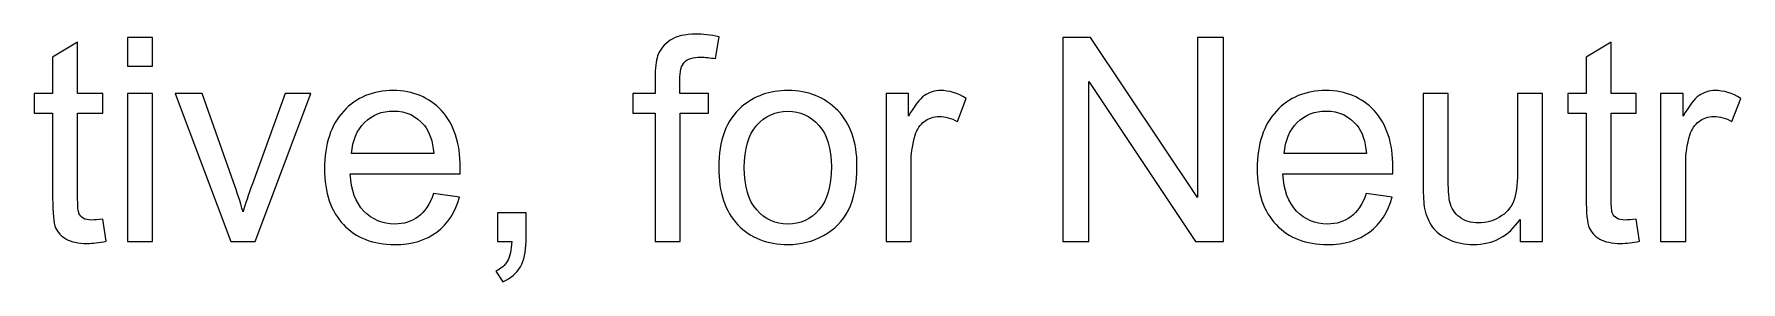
# Model space of a CAD drawing. Header units: millimetres. Extents: x 198 to 2433, y -984 to 145.
# Drawn here: x 1634.1 to 1786.5, y -64 to -41.9 of the extents above; entities that cross this region are included whole.
import ezdxf

# ---------------------------------------------------------------- set-up
doc = ezdxf.new("R2010")
doc.units = ezdxf.units.MM
doc.header["$MEASUREMENT"] = 0
doc.layers.add('Layer 1', color=7, linetype='Continuous')

msp = doc.modelspace()

# ---------------------------------------------------------------- linework, layer by layer
at = {"layer": 'Layer 1', "color": 250}
for points, knots in [([(1640.2216, -58.3733), (1640.2216, -58.3733), (1640.5264, -60.346), (1640.5264, -60.346), (1639.8999, -60.4773), (1639.3368, -60.545), (1638.8458, -60.545), (1638.0372, -60.545), (1637.4107, -60.418), (1636.9619, -60.1598), (1636.5174, -59.9015), (1636.2042, -59.5671), (1636.0221, -59.148), (1635.8401, -58.7289), (1635.7512, -57.8484), (1635.7512, -56.5064), (1635.7512, -56.5064), (1635.7512, -48.9118), (1635.7512, -48.9118), (1635.7512, -48.9118), (1634.1002, -48.9118), (1634.1002, -48.9118), (1634.1002, -48.9118), (1634.1002, -47.1846), (1634.1002, -47.1846), (1634.1002, -47.1846), (1635.7512, -47.1846), (1635.7512, -47.1846), (1635.7512, -47.1846), (1635.7512, -43.9249), (1635.7512, -43.9249), (1635.7512, -43.9249), (1637.9864, -42.583), (1637.9864, -42.583), (1637.9864, -42.583), (1637.9864, -47.1846), (1637.9864, -47.1846), (1637.9864, -47.1846), (1640.2216, -47.1846), (1640.2216, -47.1846), (1640.2216, -47.1846), (1640.2216, -48.9118), (1640.2216, -48.9118), (1640.2216, -48.9118), (1637.9864, -48.9118), (1637.9864, -48.9118), (1637.9864, -48.9118), (1637.9864, -56.6334), (1637.9864, -56.6334), (1637.9864, -57.2726), (1638.0245, -57.6833), (1638.1049, -57.8653), (1638.1811, -58.0473), (1638.3081, -58.1913), (1638.4859, -58.3013), (1638.6637, -58.4072), (1638.9177, -58.4622), (1639.2479, -58.4622), (1639.4935, -58.4622), (1639.8194, -58.4326), (1640.2216, -58.3733)], [0, 0, 0, 0, 0.05, 0.05, 0.05, 0.1, 0.1, 0.1, 0.15, 0.15, 0.15, 0.2, 0.2, 0.2, 0.25, 0.25, 0.25, 0.3, 0.3, 0.3, 0.35, 0.35, 0.35, 0.4, 0.4, 0.4, 0.45, 0.45, 0.45, 0.5, 0.5, 0.5, 0.55, 0.55, 0.55, 0.6, 0.6, 0.6, 0.65, 0.65, 0.65, 0.7, 0.7, 0.7, 0.75, 0.75, 0.75, 0.8, 0.8, 0.8, 0.85, 0.85, 0.85, 0.9, 0.9, 0.9, 0.95, 0.95, 0.95, 1, 1, 1, 1]), ([(1642.4272, -44.7208), (1642.4272, -44.7208), (1642.4272, -42.1808), (1642.4272, -42.1808), (1642.4272, -42.1808), (1644.6624, -42.1808), (1644.6624, -42.1808), (1644.6624, -42.1808), (1644.6624, -44.7208), (1644.6624, -44.7208), (1644.6624, -44.7208), (1642.4272, -44.7208), (1642.4272, -44.7208)], [0, 0, 0, 0, 0.25, 0.25, 0.25, 0.5, 0.5, 0.5, 0.75, 0.75, 0.75, 1, 1, 1, 1]), ([(1689.5442, -60.3672), (1689.5442, -60.3672), (1689.5442, -48.9118), (1689.5442, -48.9118), (1689.5442, -48.9118), (1687.563, -48.9118), (1687.563, -48.9118), (1687.563, -48.9118), (1687.563, -47.1846), (1687.563, -47.1846), (1687.563, -47.1846), (1689.5442, -47.1846), (1689.5442, -47.1846), (1689.5442, -47.1846), (1689.5442, -45.7876), (1689.5442, -45.7876), (1689.5442, -44.9028), (1689.6204, -44.2467), (1689.777, -43.8191), (1689.9929, -43.2434), (1690.3655, -42.7735), (1690.9073, -42.4136), (1691.445, -42.0538), (1692.2027, -41.876), (1693.1764, -41.876), (1693.8072, -41.876), (1694.5014, -41.9522), (1695.2634, -42.1004), (1695.2634, -42.1004), (1694.929, -44.0562), (1694.929, -44.0562), (1694.4633, -43.9757), (1694.0273, -43.9334), (1693.6124, -43.9334), (1692.9351, -43.9334), (1692.4567, -44.0773), (1692.1731, -44.3652), (1691.8937, -44.6531), (1691.754, -45.1907), (1691.754, -45.9781), (1691.754, -45.9781), (1691.754, -47.1846), (1691.754, -47.1846), (1691.754, -47.1846), (1694.3194, -47.1846), (1694.3194, -47.1846), (1694.3194, -47.1846), (1694.3194, -48.9118), (1694.3194, -48.9118), (1694.3194, -48.9118), (1691.7794, -48.9118), (1691.7794, -48.9118), (1691.7794, -48.9118), (1691.7794, -60.3672), (1691.7794, -60.3672), (1691.7794, -60.3672), (1689.5442, -60.3672), (1689.5442, -60.3672)], [0, 0, 0, 0, 0.05263158, 0.05263158, 0.05263158, 0.10526316, 0.10526316, 0.10526316, 0.15789474, 0.15789474, 0.15789474, 0.21052632, 0.21052632, 0.21052632, 0.26315789, 0.26315789, 0.26315789, 0.31578947, 0.31578947, 0.31578947, 0.36842105, 0.36842105, 0.36842105, 0.42105263, 0.42105263, 0.42105263, 0.47368421, 0.47368421, 0.47368421, 0.52631579, 0.52631579, 0.52631579, 0.57894737, 0.57894737, 0.57894737, 0.63157895, 0.63157895, 0.63157895, 0.68421053, 0.68421053, 0.68421053, 0.73684211, 0.73684211, 0.73684211, 0.78947368, 0.78947368, 0.78947368, 0.84210526, 0.84210526, 0.84210526, 0.89473684, 0.89473684, 0.89473684, 0.94736842, 0.94736842, 0.94736842, 1, 1, 1, 1]), ([(1725.9636, -60.3672), (1725.9636, -60.3672), (1725.9636, -42.1808), (1725.9636, -42.1808), (1725.9636, -42.1808), (1728.4359, -42.1808), (1728.4359, -42.1808), (1728.4359, -42.1808), (1737.9778, -56.4556), (1737.9778, -56.4556), (1737.9778, -56.4556), (1737.9778, -42.1808), (1737.9778, -42.1808), (1737.9778, -42.1808), (1740.2892, -42.1808), (1740.2892, -42.1808), (1740.2892, -42.1808), (1740.2892, -60.3672), (1740.2892, -60.3672), (1740.2892, -60.3672), (1737.8169, -60.3672), (1737.8169, -60.3672), (1737.8169, -60.3672), (1728.275, -46.0924), (1728.275, -46.0924), (1728.275, -46.0924), (1728.275, -60.3672), (1728.275, -60.3672), (1728.275, -60.3672), (1725.9636, -60.3672), (1725.9636, -60.3672)], [0, 0, 0, 0, 0.1, 0.1, 0.1, 0.2, 0.2, 0.2, 0.3, 0.3, 0.3, 0.4, 0.4, 0.4, 0.5, 0.5, 0.5, 0.6, 0.6, 0.6, 0.7, 0.7, 0.7, 0.8, 0.8, 0.8, 0.9, 0.9, 0.9, 1, 1, 1, 1]), ([(1777.1572, -58.3733), (1777.1572, -58.3733), (1777.462, -60.346), (1777.462, -60.346), (1776.8355, -60.4773), (1776.2724, -60.545), (1775.7814, -60.545), (1774.9728, -60.545), (1774.3463, -60.418), (1773.8975, -60.1598), (1773.453, -59.9015), (1773.1398, -59.5671), (1772.9577, -59.148), (1772.7757, -58.7289), (1772.6868, -57.8484), (1772.6868, -56.5064), (1772.6868, -56.5064), (1772.6868, -48.9118), (1772.6868, -48.9118), (1772.6868, -48.9118), (1771.0358, -48.9118), (1771.0358, -48.9118), (1771.0358, -48.9118), (1771.0358, -47.1846), (1771.0358, -47.1846), (1771.0358, -47.1846), (1772.6868, -47.1846), (1772.6868, -47.1846), (1772.6868, -47.1846), (1772.6868, -43.9249), (1772.6868, -43.9249), (1772.6868, -43.9249), (1774.922, -42.583), (1774.922, -42.583), (1774.922, -42.583), (1774.922, -47.1846), (1774.922, -47.1846), (1774.922, -47.1846), (1777.1572, -47.1846), (1777.1572, -47.1846), (1777.1572, -47.1846), (1777.1572, -48.9118), (1777.1572, -48.9118), (1777.1572, -48.9118), (1774.922, -48.9118), (1774.922, -48.9118), (1774.922, -48.9118), (1774.922, -56.6334), (1774.922, -56.6334), (1774.922, -57.2726), (1774.9601, -57.6833), (1775.0405, -57.8653), (1775.1167, -58.0473), (1775.2437, -58.1913), (1775.4215, -58.3013), (1775.5993, -58.4072), (1775.8533, -58.4622), (1776.1835, -58.4622), (1776.4291, -58.4622), (1776.755, -58.4326), (1777.1572, -58.3733)], [0, 0, 0, 0, 0.05, 0.05, 0.05, 0.1, 0.1, 0.1, 0.15, 0.15, 0.15, 0.2, 0.2, 0.2, 0.25, 0.25, 0.25, 0.3, 0.3, 0.3, 0.35, 0.35, 0.35, 0.4, 0.4, 0.4, 0.45, 0.45, 0.45, 0.5, 0.5, 0.5, 0.55, 0.55, 0.55, 0.6, 0.6, 0.6, 0.65, 0.65, 0.65, 0.7, 0.7, 0.7, 0.75, 0.75, 0.75, 0.8, 0.8, 0.8, 0.85, 0.85, 0.85, 0.9, 0.9, 0.9, 0.95, 0.95, 0.95, 1, 1, 1, 1]), ([(1642.4272, -60.3672), (1642.4272, -60.3672), (1642.4272, -47.1846), (1642.4272, -47.1846), (1642.4272, -47.1846), (1644.6624, -47.1846), (1644.6624, -47.1846), (1644.6624, -47.1846), (1644.6624, -60.3672), (1644.6624, -60.3672), (1644.6624, -60.3672), (1642.4272, -60.3672), (1642.4272, -60.3672)], [0, 0, 0, 0, 0.25, 0.25, 0.25, 0.5, 0.5, 0.5, 0.75, 0.75, 0.75, 1, 1, 1, 1]), ([(1651.6728, -60.3672), (1651.6728, -60.3672), (1646.6986, -47.1846), (1646.6986, -47.1846), (1646.6986, -47.1846), (1649.0904, -47.1846), (1649.0904, -47.1846), (1649.0904, -47.1846), (1651.9098, -55.0798), (1651.9098, -55.0798), (1652.2146, -55.9307), (1652.4983, -56.8154), (1652.7565, -57.7341), (1652.9555, -57.0398), (1653.2306, -56.2058), (1653.5905, -55.2279), (1653.5905, -55.2279), (1656.5199, -47.1846), (1656.5199, -47.1846), (1656.5199, -47.1846), (1658.8144, -47.1846), (1658.8144, -47.1846), (1658.8144, -47.1846), (1653.8233, -60.3672), (1653.8233, -60.3672), (1653.8233, -60.3672), (1651.6728, -60.3672), (1651.6728, -60.3672)], [0, 0, 0, 0, 0.11111111, 0.11111111, 0.11111111, 0.22222222, 0.22222222, 0.22222222, 0.33333333, 0.33333333, 0.33333333, 0.44444444, 0.44444444, 0.44444444, 0.55555556, 0.55555556, 0.55555556, 0.66666667, 0.66666667, 0.66666667, 0.77777778, 0.77777778, 0.77777778, 0.88888889, 0.88888889, 0.88888889, 1, 1, 1, 1]), ([(1669.7618, -56.1), (1669.7618, -56.1), (1672.0732, -56.4048), (1672.0732, -56.4048), (1671.7134, -57.7468), (1671.0403, -58.7924), (1670.0581, -59.5332), (1669.076, -60.2741), (1667.8229, -60.6466), (1666.2947, -60.6466), (1664.3728, -60.6466), (1662.8488, -60.0539), (1661.7227, -58.8686), (1660.5966, -57.6875), (1660.0336, -56.0238), (1660.0336, -53.886), (1660.0336, -51.6762), (1660.6009, -49.9574), (1661.7396, -48.7382), (1662.8784, -47.5148), (1664.3558, -46.9052), (1666.1719, -46.9052), (1667.9288, -46.9052), (1669.3639, -47.5021), (1670.4772, -48.7001), (1671.5906, -49.8982), (1672.1494, -51.583), (1672.1494, -53.7547), (1672.1494, -53.886), (1672.1452, -54.0849), (1672.1367, -54.3474), (1672.1367, -54.3474), (1662.3196, -54.3474), (1662.3196, -54.3474), (1662.4043, -55.791), (1662.8107, -56.9001), (1663.5473, -57.6663), (1664.2796, -58.4326), (1665.1983, -58.8178), (1666.2947, -58.8178), (1667.1117, -58.8178), (1667.8102, -58.6019), (1668.386, -58.1701), (1668.9659, -57.7383), (1669.4231, -57.0483), (1669.7618, -56.1)], [0, 0, 0, 0, 0.06666667, 0.06666667, 0.06666667, 0.13333333, 0.13333333, 0.13333333, 0.2, 0.2, 0.2, 0.26666667, 0.26666667, 0.26666667, 0.33333333, 0.33333333, 0.33333333, 0.4, 0.4, 0.4, 0.46666667, 0.46666667, 0.46666667, 0.53333333, 0.53333333, 0.53333333, 0.6, 0.6, 0.6, 0.66666667, 0.66666667, 0.66666667, 0.73333333, 0.73333333, 0.73333333, 0.8, 0.8, 0.8, 0.86666667, 0.86666667, 0.86666667, 0.93333333, 0.93333333, 0.93333333, 1, 1, 1, 1]), ([(1695.2296, -53.7759), (1695.2296, -51.3417), (1695.9069, -49.5383), (1697.2658, -48.3657), (1698.3961, -47.392), (1699.7804, -46.9052), (1701.4103, -46.9052), (1703.2179, -46.9052), (1704.6996, -47.4979), (1705.851, -48.6832), (1706.9983, -49.8643), (1707.574, -51.5026), (1707.574, -53.5896), (1707.574, -55.283), (1707.32, -56.6122), (1706.812, -57.5817), (1706.304, -58.5511), (1705.5632, -59.3046), (1704.5895, -59.8423), (1703.6201, -60.3799), (1702.5575, -60.6466), (1701.4103, -60.6466), (1699.5645, -60.6466), (1698.0744, -60.0582), (1696.9356, -58.8771), (1695.7969, -57.696), (1695.2296, -55.9942), (1695.2296, -53.7759)], [0, 0, 0, 0, 0.11111111, 0.11111111, 0.11111111, 0.22222222, 0.22222222, 0.22222222, 0.33333333, 0.33333333, 0.33333333, 0.44444444, 0.44444444, 0.44444444, 0.55555556, 0.55555556, 0.55555556, 0.66666667, 0.66666667, 0.66666667, 0.77777778, 0.77777778, 0.77777778, 0.88888889, 0.88888889, 0.88888889, 1, 1, 1, 1]), ([(1710.169, -60.3672), (1710.169, -60.3672), (1710.169, -47.1846), (1710.169, -47.1846), (1710.169, -47.1846), (1712.1756, -47.1846), (1712.1756, -47.1846), (1712.1756, -47.1846), (1712.1756, -49.2039), (1712.1756, -49.2039), (1712.6878, -48.2683), (1713.162, -47.6503), (1713.598, -47.3539), (1714.034, -47.0534), (1714.5124, -46.9052), (1715.0331, -46.9052), (1715.7866, -46.9052), (1716.5529, -47.1423), (1717.3318, -47.6122), (1717.3318, -47.6122), (1716.5359, -49.6738), (1716.5359, -49.6738), (1715.9941, -49.369), (1715.4522, -49.2166), (1714.9103, -49.2166), (1714.4235, -49.2166), (1713.9875, -49.3648), (1713.6022, -49.6569), (1713.217, -49.949), (1712.9418, -50.3554), (1712.7767, -50.8761), (1712.527, -51.6677), (1712.4042, -52.5355), (1712.4042, -53.4796), (1712.4042, -53.4796), (1712.4042, -60.3672), (1712.4042, -60.3672), (1712.4042, -60.3672), (1710.169, -60.3672), (1710.169, -60.3672)], [0, 0, 0, 0, 0.07692308, 0.07692308, 0.07692308, 0.15384615, 0.15384615, 0.15384615, 0.23076923, 0.23076923, 0.23076923, 0.30769231, 0.30769231, 0.30769231, 0.38461538, 0.38461538, 0.38461538, 0.46153846, 0.46153846, 0.46153846, 0.53846154, 0.53846154, 0.53846154, 0.61538462, 0.61538462, 0.61538462, 0.69230769, 0.69230769, 0.69230769, 0.76923077, 0.76923077, 0.76923077, 0.84615385, 0.84615385, 0.84615385, 0.92307692, 0.92307692, 0.92307692, 1, 1, 1, 1]), ([(1753.0442, -56.1), (1753.0442, -56.1), (1755.3556, -56.4048), (1755.3556, -56.4048), (1754.9958, -57.7468), (1754.3227, -58.7924), (1753.3405, -59.5332), (1752.3584, -60.2741), (1751.1053, -60.6466), (1749.5771, -60.6466), (1747.6552, -60.6466), (1746.1312, -60.0539), (1745.0051, -58.8686), (1743.879, -57.6875), (1743.316, -56.0238), (1743.316, -53.886), (1743.316, -51.6762), (1743.8833, -49.9574), (1745.022, -48.7382), (1746.1608, -47.5148), (1747.6382, -46.9052), (1749.4543, -46.9052), (1751.2112, -46.9052), (1752.6463, -47.5021), (1753.7596, -48.7001), (1754.873, -49.8982), (1755.4318, -51.583), (1755.4318, -53.7547), (1755.4318, -53.886), (1755.4276, -54.0849), (1755.4191, -54.3474), (1755.4191, -54.3474), (1745.602, -54.3474), (1745.602, -54.3474), (1745.6867, -55.791), (1746.0931, -56.9001), (1746.8297, -57.6663), (1747.562, -58.4326), (1748.4807, -58.8178), (1749.5771, -58.8178), (1750.3941, -58.8178), (1751.0926, -58.6019), (1751.6684, -58.1701), (1752.2483, -57.7383), (1752.7055, -57.0483), (1753.0442, -56.1)], [0, 0, 0, 0, 0.06666667, 0.06666667, 0.06666667, 0.13333333, 0.13333333, 0.13333333, 0.2, 0.2, 0.2, 0.26666667, 0.26666667, 0.26666667, 0.33333333, 0.33333333, 0.33333333, 0.4, 0.4, 0.4, 0.46666667, 0.46666667, 0.46666667, 0.53333333, 0.53333333, 0.53333333, 0.6, 0.6, 0.6, 0.66666667, 0.66666667, 0.66666667, 0.73333333, 0.73333333, 0.73333333, 0.8, 0.8, 0.8, 0.86666667, 0.86666667, 0.86666667, 0.93333333, 0.93333333, 0.93333333, 1, 1, 1, 1]), ([(1766.7898, -60.3672), (1766.7898, -60.3672), (1766.7898, -58.4072), (1766.7898, -58.4072), (1765.7653, -59.9015), (1764.3768, -60.6466), (1762.62, -60.6466), (1761.8453, -60.6466), (1761.1214, -60.4984), (1760.4483, -60.2021), (1759.7752, -59.9015), (1759.2756, -59.529), (1758.9497, -59.0803), (1758.6237, -58.6273), (1758.3951, -58.077), (1758.2639, -57.425), (1758.175, -56.9848), (1758.1284, -56.2905), (1758.1284, -55.3422), (1758.1284, -55.3422), (1758.1284, -47.1846), (1758.1284, -47.1846), (1758.1284, -47.1846), (1760.3636, -47.1846), (1760.3636, -47.1846), (1760.3636, -47.1846), (1760.3636, -54.4786), (1760.3636, -54.4786), (1760.3636, -55.6428), (1760.4102, -56.4302), (1760.4991, -56.8324), (1760.6388, -57.4208), (1760.9351, -57.878), (1761.3923, -58.2124), (1761.8453, -58.5469), (1762.4041, -58.7162), (1763.0729, -58.7162), (1763.7418, -58.7162), (1764.3683, -58.5469), (1764.9525, -58.204), (1765.5367, -57.8611), (1765.9516, -57.3912), (1766.1971, -56.8027), (1766.4384, -56.2143), (1766.5612, -55.3549), (1766.5612, -54.2331), (1766.5612, -54.2331), (1766.5612, -47.1846), (1766.5612, -47.1846), (1766.5612, -47.1846), (1768.7964, -47.1846), (1768.7964, -47.1846), (1768.7964, -47.1846), (1768.7964, -60.3672), (1768.7964, -60.3672), (1768.7964, -60.3672), (1766.7898, -60.3672), (1766.7898, -60.3672)], [0, 0, 0, 0, 0.05263158, 0.05263158, 0.05263158, 0.10526316, 0.10526316, 0.10526316, 0.15789474, 0.15789474, 0.15789474, 0.21052632, 0.21052632, 0.21052632, 0.26315789, 0.26315789, 0.26315789, 0.31578947, 0.31578947, 0.31578947, 0.36842105, 0.36842105, 0.36842105, 0.42105263, 0.42105263, 0.42105263, 0.47368421, 0.47368421, 0.47368421, 0.52631579, 0.52631579, 0.52631579, 0.57894737, 0.57894737, 0.57894737, 0.63157895, 0.63157895, 0.63157895, 0.68421053, 0.68421053, 0.68421053, 0.73684211, 0.73684211, 0.73684211, 0.78947368, 0.78947368, 0.78947368, 0.84210526, 0.84210526, 0.84210526, 0.89473684, 0.89473684, 0.89473684, 0.94736842, 0.94736842, 0.94736842, 1, 1, 1, 1]), ([(1779.3374, -60.3672), (1779.3374, -60.3672), (1779.3374, -47.1846), (1779.3374, -47.1846), (1779.3374, -47.1846), (1781.344, -47.1846), (1781.344, -47.1846), (1781.344, -47.1846), (1781.344, -49.2039), (1781.344, -49.2039), (1781.8562, -48.2683), (1782.3304, -47.6503), (1782.7664, -47.3539), (1783.2024, -47.0534), (1783.6808, -46.9052), (1784.2015, -46.9052), (1784.955, -46.9052), (1785.7213, -47.1423), (1786.5002, -47.6122), (1786.5002, -47.6122), (1785.7043, -49.6738), (1785.7043, -49.6738), (1785.1625, -49.369), (1784.6206, -49.2166), (1784.0787, -49.2166), (1783.5919, -49.2166), (1783.1559, -49.3648), (1782.7706, -49.6569), (1782.3854, -49.949), (1782.1102, -50.3554), (1781.9451, -50.8761), (1781.6954, -51.6677), (1781.5726, -52.5355), (1781.5726, -53.4796), (1781.5726, -53.4796), (1781.5726, -60.3672), (1781.5726, -60.3672), (1781.5726, -60.3672), (1779.3374, -60.3672), (1779.3374, -60.3672)], [0, 0, 0, 0, 0.07692308, 0.07692308, 0.07692308, 0.15384615, 0.15384615, 0.15384615, 0.23076923, 0.23076923, 0.23076923, 0.30769231, 0.30769231, 0.30769231, 0.38461538, 0.38461538, 0.38461538, 0.46153846, 0.46153846, 0.46153846, 0.53846154, 0.53846154, 0.53846154, 0.61538462, 0.61538462, 0.61538462, 0.69230769, 0.69230769, 0.69230769, 0.76923077, 0.76923077, 0.76923077, 0.84615385, 0.84615385, 0.84615385, 0.92307692, 0.92307692, 0.92307692, 1, 1, 1, 1]), ([(1662.4466, -52.5186), (1662.4466, -52.5186), (1669.7872, -52.5186), (1669.7872, -52.5186), (1669.6898, -51.4095), (1669.4062, -50.5797), (1668.9448, -50.0252), (1668.2378, -49.1658), (1667.3149, -48.734), (1666.1846, -48.734), (1665.1602, -48.734), (1664.3008, -49.0769), (1663.6023, -49.7627), (1662.908, -50.4485), (1662.5228, -51.3671), (1662.4466, -52.5186)], [0, 0, 0, 0, 0.2, 0.2, 0.2, 0.4, 0.4, 0.4, 0.6, 0.6, 0.6, 0.8, 0.8, 0.8, 1, 1, 1, 1]), ([(1697.5156, -53.7801), (1697.5156, -55.465), (1697.8839, -56.7265), (1698.6205, -57.5605), (1699.3613, -58.3987), (1700.2884, -58.8178), (1701.4103, -58.8178), (1702.5194, -58.8178), (1703.4423, -58.3987), (1704.1831, -57.5563), (1704.9197, -56.7138), (1705.288, -55.4311), (1705.288, -53.7082), (1705.288, -52.0826), (1704.9155, -50.8507), (1704.1746, -50.0167), (1703.4338, -49.1785), (1702.5109, -48.7594), (1701.4103, -48.7594), (1700.2884, -48.7594), (1699.3613, -49.1743), (1698.6205, -50.0082), (1697.8839, -50.8422), (1697.5156, -52.0995), (1697.5156, -53.7801)], [0, 0, 0, 0, 0.125, 0.125, 0.125, 0.25, 0.25, 0.25, 0.375, 0.375, 0.375, 0.5, 0.5, 0.5, 0.625, 0.625, 0.625, 0.75, 0.75, 0.75, 0.875, 0.875, 0.875, 1, 1, 1, 1]), ([(1745.729, -52.5186), (1745.729, -52.5186), (1753.0696, -52.5186), (1753.0696, -52.5186), (1752.9722, -51.4095), (1752.6886, -50.5797), (1752.2272, -50.0252), (1751.5202, -49.1658), (1750.5973, -48.734), (1749.467, -48.734), (1748.4426, -48.734), (1747.5832, -49.0769), (1746.8847, -49.7627), (1746.1904, -50.4485), (1745.8052, -51.3671), (1745.729, -52.5186)], [0, 0, 0, 0, 0.2, 0.2, 0.2, 0.4, 0.4, 0.4, 0.6, 0.6, 0.6, 0.8, 0.8, 0.8, 1, 1, 1, 1]), ([(1675.481, -60.3672), (1675.481, -60.3672), (1675.481, -57.8272), (1675.481, -57.8272), (1675.481, -57.8272), (1678.021, -57.8272), (1678.021, -57.8272), (1678.021, -57.8272), (1678.021, -60.3672), (1678.021, -60.3672), (1678.021, -61.3028), (1677.8559, -62.0605), (1677.5215, -62.6363), (1677.1913, -63.212), (1676.6621, -63.6607), (1675.9382, -63.974), (1675.9382, -63.974), (1675.3286, -63.0088), (1675.3286, -63.0088), (1675.8027, -62.8014), (1676.1499, -62.4966), (1676.37, -62.0986), (1676.5944, -61.6965), (1676.7214, -61.1207), (1676.7468, -60.3672), (1676.7468, -60.3672), (1675.481, -60.3672), (1675.481, -60.3672)], [0, 0, 0, 0, 0.11111111, 0.11111111, 0.11111111, 0.22222222, 0.22222222, 0.22222222, 0.33333333, 0.33333333, 0.33333333, 0.44444444, 0.44444444, 0.44444444, 0.55555556, 0.55555556, 0.55555556, 0.66666667, 0.66666667, 0.66666667, 0.77777778, 0.77777778, 0.77777778, 0.88888889, 0.88888889, 0.88888889, 1, 1, 1, 1])]:
    msp.add_open_spline(points, degree=3, knots=knots, dxfattribs=at)

doc.saveas('drawing.dxf')
